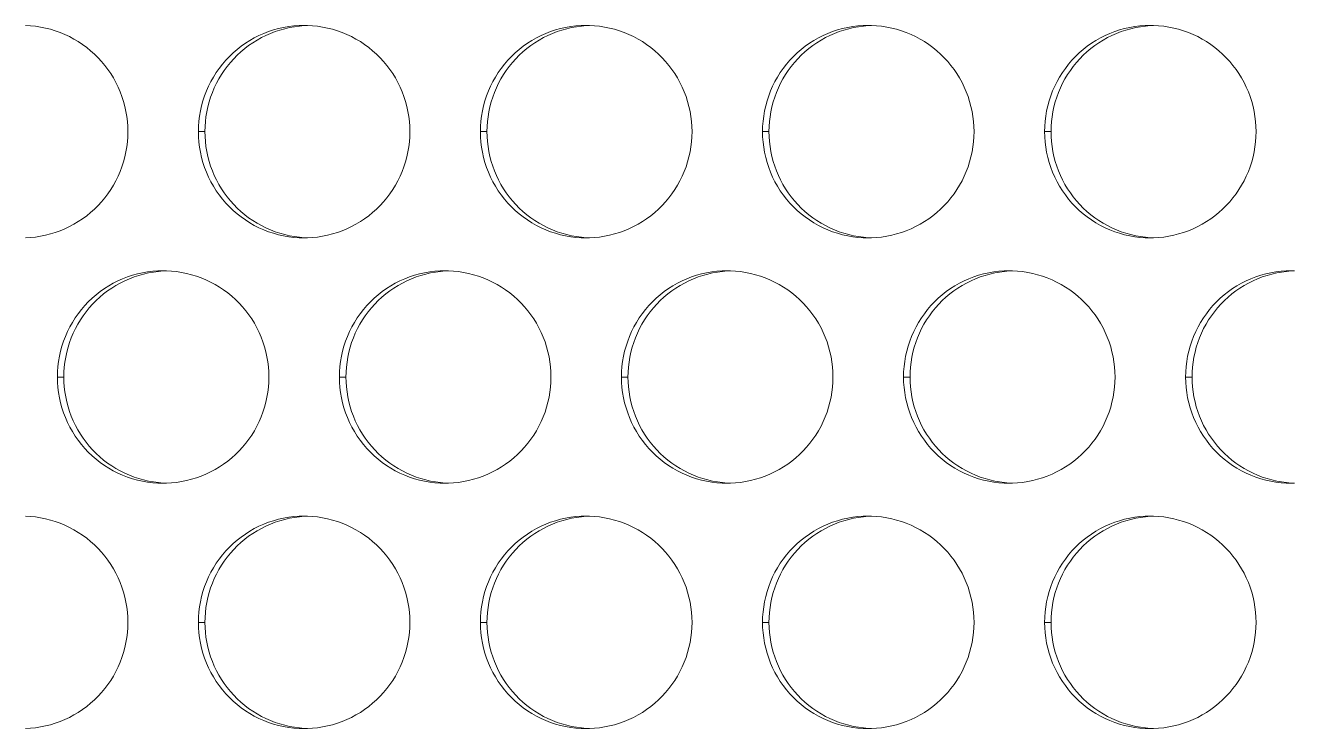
# Model space of a CAD drawing. Header units: millimetres. Extents: x 0 to 2524, y 0 to 1785.
# Drawn here: x 239.14 to 257.07, y 1212.47 to 1222.4 of the extents above; entities that cross this region are included whole.
import ezdxf

# ---------------------------------------------------------------- set-up
doc = ezdxf.new("R2010")
doc.units = ezdxf.units.MM
doc.header["$LTSCALE"] = 0.1
doc.layers.add('标注', color=251, linetype='Continuous', lineweight=9)

msp = doc.modelspace()

# ---------------------------------------------------------------- linework, layer by layer
at = {"layer": '标注'}
for p, q in [((241.68, 1220.901), (241.588, 1220.901)), ((241.68, 1220.901), (241.588, 1220.901)), ((245.663, 1220.901), (245.571, 1220.901)), ((245.663, 1220.901), (245.571, 1220.901)), ((249.646, 1220.901), (249.555, 1220.901)), ((249.646, 1220.901), (249.555, 1220.901)), ((253.629, 1220.901), (253.538, 1220.901)), ((239.688, 1217.437), (239.597, 1217.437)), ((243.672, 1217.437), (243.58, 1217.437)), ((247.655, 1217.437), (247.563, 1217.437)), ((251.638, 1217.437), (251.546, 1217.437)), ((255.621, 1217.437), (255.529, 1217.437)), ((241.68, 1213.973), (241.588, 1213.973)), ((245.663, 1213.973), (245.571, 1213.973)), ((249.646, 1213.973), (249.555, 1213.973)), ((253.629, 1213.973), (253.538, 1213.973))]:
    msp.add_line(p, q, dxfattribs=at)
for centre, start, end in [((243.082, 1220.928), 88.2049, 89.9991), ((243.082, 1220.928), 88.2049, 89.9991), ((247.065, 1220.928), 88.2049, 89.9991), ((247.065, 1220.928), 88.2049, 89.9991), ((251.048, 1220.928), 88.2049, 89.9991), ((251.048, 1220.928), 88.2049, 89.9991), ((255.031, 1220.928), 88.2049, 89.9991), ((243.082, 1220.874), 270.0009, 271.7951), ((243.082, 1220.874), 270.0009, 271.7951), ((247.065, 1220.874), 270.0009, 271.7951), ((247.065, 1220.874), 270.0009, 271.7951), ((251.048, 1220.874), 270.0009, 271.7951), ((251.048, 1220.874), 270.0009, 271.7951), ((255.031, 1220.874), 270.0009, 271.7951), ((241.09, 1217.464), 88.2049, 89.9991), ((245.074, 1217.464), 88.2049, 89.9991), ((249.057, 1217.464), 88.2049, 89.9991), ((253.04, 1217.464), 88.2049, 89.9991), ((257.023, 1217.464), 88.2049, 89.9991), ((241.09, 1217.41), 270.0009, 271.7951), ((245.074, 1217.41), 270.0009, 271.7951), ((249.057, 1217.41), 270.0009, 271.7951), ((253.04, 1217.41), 270.0009, 271.7951), ((257.023, 1217.41), 270.0009, 271.7951), ((243.082, 1214), 88.2049, 89.9991), ((247.065, 1214), 88.2049, 89.9991), ((251.048, 1214), 88.2049, 89.9991), ((255.031, 1214), 88.2049, 89.9991), ((243.082, 1213.946), 270.0009, 271.7951), ((247.065, 1213.946), 270.0009, 271.7951), ((251.048, 1213.946), 270.0009, 271.7951), ((255.031, 1213.946), 270.0009, 271.7951)]:
    msp.add_arc(centre, 1.473, start, end, dxfattribs=at)
for points, knots in [([(239.145, 1222.4), (239.335, 1222.394), (239.718, 1222.307), (240.198, 1221.971), (240.518, 1221.479), (240.592, 1221.092), (240.592, 1220.901)], [0, 0, 0, 0, 0.249513, 0.499315, 0.74953, 1, 1, 1, 1]), ([(239.145, 1222.4), (239.335, 1222.394), (239.718, 1222.307), (240.198, 1221.971), (240.518, 1221.479), (240.592, 1221.092), (240.592, 1220.901)], [0, 0, 0, 0, 0.249513, 0.499315, 0.74953, 1, 1, 1, 1]), ([(241.588, 1220.901), (241.588, 1221.096), (241.666, 1221.49), (241.998, 1221.989), (242.495, 1222.323), (242.888, 1222.401), (243.082, 1222.401)], [0, 0, 0, 0, 0.250488, 0.50069, 0.750488, 1, 1, 1, 1]), ([(241.588, 1220.901), (241.588, 1221.096), (241.666, 1221.49), (241.998, 1221.989), (242.495, 1222.323), (242.888, 1222.401), (243.082, 1222.401)], [0, 0, 0, 0, 0.250488, 0.50069, 0.750488, 1, 1, 1, 1]), ([(241.68, 1220.901), (241.68, 1221.089), (241.752, 1221.468), (242.06, 1221.954), (242.525, 1222.292), (242.898, 1222.387), (243.085, 1222.398)], [0, 0, 0, 0, 0.250454, 0.500681, 0.750486, 1, 1, 1, 1]), ([(241.68, 1220.901), (241.68, 1221.089), (241.752, 1221.468), (242.06, 1221.954), (242.525, 1222.292), (242.898, 1222.387), (243.085, 1222.398)], [0, 0, 0, 0, 0.250454, 0.500681, 0.750486, 1, 1, 1, 1]), ([(243.128, 1222.4), (243.319, 1222.394), (243.701, 1222.307), (244.181, 1221.971), (244.501, 1221.479), (244.576, 1221.092), (244.576, 1220.901)], [0, 0, 0, 0, 0.249513, 0.499315, 0.74953, 1, 1, 1, 1]), ([(243.128, 1222.4), (243.319, 1222.394), (243.701, 1222.307), (244.181, 1221.971), (244.501, 1221.479), (244.576, 1221.092), (244.576, 1220.901)], [0, 0, 0, 0, 0.249513, 0.499315, 0.74953, 1, 1, 1, 1]), ([(245.571, 1220.901), (245.571, 1221.096), (245.649, 1221.49), (245.981, 1221.989), (246.478, 1222.323), (246.871, 1222.401), (247.065, 1222.401)], [0, 0, 0, 0, 0.250488, 0.50069, 0.750488, 1, 1, 1, 1]), ([(245.571, 1220.901), (245.571, 1221.096), (245.649, 1221.49), (245.981, 1221.989), (246.478, 1222.323), (246.871, 1222.401), (247.065, 1222.401)], [0, 0, 0, 0, 0.250488, 0.50069, 0.750488, 1, 1, 1, 1]), ([(245.663, 1220.901), (245.663, 1221.089), (245.735, 1221.468), (246.043, 1221.954), (246.508, 1222.292), (246.881, 1222.387), (247.068, 1222.398)], [0, 0, 0, 0, 0.250454, 0.500681, 0.750486, 1, 1, 1, 1]), ([(245.663, 1220.901), (245.663, 1221.089), (245.735, 1221.468), (246.043, 1221.954), (246.508, 1222.292), (246.881, 1222.387), (247.068, 1222.398)], [0, 0, 0, 0, 0.250454, 0.500681, 0.750486, 1, 1, 1, 1]), ([(247.111, 1222.4), (247.302, 1222.394), (247.684, 1222.307), (248.164, 1221.971), (248.484, 1221.479), (248.559, 1221.092), (248.559, 1220.901)], [0, 0, 0, 0, 0.249513, 0.499315, 0.74953, 1, 1, 1, 1]), ([(247.111, 1222.4), (247.302, 1222.394), (247.684, 1222.307), (248.164, 1221.971), (248.484, 1221.479), (248.559, 1221.092), (248.559, 1220.901)], [0, 0, 0, 0, 0.249513, 0.499315, 0.74953, 1, 1, 1, 1]), ([(249.555, 1220.901), (249.555, 1221.096), (249.632, 1221.49), (249.964, 1221.989), (250.461, 1222.323), (250.854, 1222.401), (251.048, 1222.401)], [0, 0, 0, 0, 0.250488, 0.50069, 0.750488, 1, 1, 1, 1]), ([(249.555, 1220.901), (249.555, 1221.096), (249.632, 1221.49), (249.964, 1221.989), (250.461, 1222.323), (250.854, 1222.401), (251.048, 1222.401)], [0, 0, 0, 0, 0.250488, 0.50069, 0.750488, 1, 1, 1, 1]), ([(249.646, 1220.901), (249.646, 1221.089), (249.718, 1221.468), (250.026, 1221.954), (250.491, 1222.292), (250.864, 1222.387), (251.051, 1222.398)], [0, 0, 0, 0, 0.250454, 0.500681, 0.750486, 1, 1, 1, 1]), ([(249.646, 1220.901), (249.646, 1221.089), (249.718, 1221.468), (250.026, 1221.954), (250.491, 1222.292), (250.864, 1222.387), (251.051, 1222.398)], [0, 0, 0, 0, 0.250454, 0.500681, 0.750486, 1, 1, 1, 1]), ([(251.094, 1222.4), (251.285, 1222.394), (251.668, 1222.307), (252.148, 1221.971), (252.467, 1221.479), (252.542, 1221.092), (252.542, 1220.901)], [0, 0, 0, 0, 0.249513, 0.499315, 0.74953, 1, 1, 1, 1]), ([(251.094, 1222.4), (251.285, 1222.394), (251.668, 1222.307), (252.148, 1221.971), (252.467, 1221.479), (252.542, 1221.092), (252.542, 1220.901)], [0, 0, 0, 0, 0.249513, 0.499315, 0.74953, 1, 1, 1, 1]), ([(253.538, 1220.901), (253.538, 1221.096), (253.615, 1221.49), (253.947, 1221.989), (254.444, 1222.323), (254.837, 1222.401), (255.031, 1222.401)], [0, 0, 0, 0, 0.250488, 0.50069, 0.750488, 1, 1, 1, 1]), ([(253.629, 1220.901), (253.629, 1221.089), (253.701, 1221.468), (254.009, 1221.954), (254.474, 1222.292), (254.847, 1222.387), (255.034, 1222.398)], [0, 0, 0, 0, 0.250454, 0.500681, 0.750486, 1, 1, 1, 1]), ([(255.077, 1222.4), (255.268, 1222.394), (255.651, 1222.307), (256.131, 1221.971), (256.45, 1221.479), (256.525, 1221.092), (256.525, 1220.901)], [0, 0, 0, 0, 0.249513, 0.499315, 0.74953, 1, 1, 1, 1]), ([(240.592, 1220.901), (240.592, 1220.71), (240.518, 1220.324), (240.198, 1219.831), (239.718, 1219.495), (239.335, 1219.408), (239.145, 1219.402)], [0, 0, 0, 0, 0.25047, 0.500685, 0.750487, 1, 1, 1, 1]), ([(240.592, 1220.901), (240.592, 1220.71), (240.518, 1220.324), (240.198, 1219.831), (239.718, 1219.495), (239.335, 1219.408), (239.145, 1219.402)], [0, 0, 0, 0, 0.25047, 0.500685, 0.750487, 1, 1, 1, 1]), ([(243.082, 1219.401), (242.888, 1219.401), (242.495, 1219.479), (241.998, 1219.813), (241.666, 1220.312), (241.588, 1220.706), (241.588, 1220.901)], [0, 0, 0, 0, 0.249512, 0.49931, 0.749512, 1, 1, 1, 1]), ([(243.082, 1219.401), (242.888, 1219.401), (242.495, 1219.479), (241.998, 1219.813), (241.666, 1220.312), (241.588, 1220.706), (241.588, 1220.901)], [0, 0, 0, 0, 0.249512, 0.49931, 0.749512, 1, 1, 1, 1]), ([(243.085, 1219.404), (242.898, 1219.415), (242.525, 1219.51), (242.06, 1219.848), (241.752, 1220.334), (241.68, 1220.713), (241.68, 1220.901)], [0, 0, 0, 0, 0.249514, 0.499319, 0.749546, 1, 1, 1, 1]), ([(243.085, 1219.404), (242.898, 1219.415), (242.525, 1219.51), (242.06, 1219.848), (241.752, 1220.334), (241.68, 1220.713), (241.68, 1220.901)], [0, 0, 0, 0, 0.249514, 0.499319, 0.749546, 1, 1, 1, 1]), ([(244.576, 1220.901), (244.576, 1220.71), (244.501, 1220.324), (244.181, 1219.831), (243.701, 1219.495), (243.319, 1219.408), (243.128, 1219.402)], [0, 0, 0, 0, 0.25047, 0.500685, 0.750487, 1, 1, 1, 1]), ([(244.576, 1220.901), (244.576, 1220.71), (244.501, 1220.324), (244.181, 1219.831), (243.701, 1219.495), (243.319, 1219.408), (243.128, 1219.402)], [0, 0, 0, 0, 0.25047, 0.500685, 0.750487, 1, 1, 1, 1]), ([(247.065, 1219.401), (246.871, 1219.401), (246.478, 1219.479), (245.981, 1219.813), (245.649, 1220.312), (245.571, 1220.706), (245.571, 1220.901)], [0, 0, 0, 0, 0.249512, 0.49931, 0.749512, 1, 1, 1, 1]), ([(247.065, 1219.401), (246.871, 1219.401), (246.478, 1219.479), (245.981, 1219.813), (245.649, 1220.312), (245.571, 1220.706), (245.571, 1220.901)], [0, 0, 0, 0, 0.249512, 0.49931, 0.749512, 1, 1, 1, 1]), ([(247.068, 1219.404), (246.881, 1219.415), (246.508, 1219.51), (246.043, 1219.848), (245.735, 1220.334), (245.663, 1220.713), (245.663, 1220.901)], [0, 0, 0, 0, 0.249514, 0.499319, 0.749546, 1, 1, 1, 1]), ([(247.068, 1219.404), (246.881, 1219.415), (246.508, 1219.51), (246.043, 1219.848), (245.735, 1220.334), (245.663, 1220.713), (245.663, 1220.901)], [0, 0, 0, 0, 0.249514, 0.499319, 0.749546, 1, 1, 1, 1]), ([(248.559, 1220.901), (248.559, 1220.71), (248.484, 1220.324), (248.164, 1219.831), (247.684, 1219.495), (247.302, 1219.408), (247.111, 1219.402)], [0, 0, 0, 0, 0.25047, 0.500685, 0.750487, 1, 1, 1, 1]), ([(248.559, 1220.901), (248.559, 1220.71), (248.484, 1220.324), (248.164, 1219.831), (247.684, 1219.495), (247.302, 1219.408), (247.111, 1219.402)], [0, 0, 0, 0, 0.25047, 0.500685, 0.750487, 1, 1, 1, 1]), ([(251.048, 1219.401), (250.854, 1219.401), (250.461, 1219.479), (249.964, 1219.813), (249.632, 1220.312), (249.555, 1220.706), (249.555, 1220.901)], [0, 0, 0, 0, 0.249512, 0.49931, 0.749512, 1, 1, 1, 1]), ([(251.048, 1219.401), (250.854, 1219.401), (250.461, 1219.479), (249.964, 1219.813), (249.632, 1220.312), (249.555, 1220.706), (249.555, 1220.901)], [0, 0, 0, 0, 0.249512, 0.49931, 0.749512, 1, 1, 1, 1]), ([(251.051, 1219.404), (250.864, 1219.415), (250.491, 1219.51), (250.026, 1219.848), (249.718, 1220.334), (249.646, 1220.713), (249.646, 1220.901)], [0, 0, 0, 0, 0.249514, 0.499319, 0.749546, 1, 1, 1, 1]), ([(251.051, 1219.404), (250.864, 1219.415), (250.491, 1219.51), (250.026, 1219.848), (249.718, 1220.334), (249.646, 1220.713), (249.646, 1220.901)], [0, 0, 0, 0, 0.249514, 0.499319, 0.749546, 1, 1, 1, 1]), ([(252.542, 1220.901), (252.542, 1220.71), (252.467, 1220.324), (252.148, 1219.831), (251.668, 1219.495), (251.285, 1219.408), (251.094, 1219.402)], [0, 0, 0, 0, 0.25047, 0.500685, 0.750487, 1, 1, 1, 1]), ([(252.542, 1220.901), (252.542, 1220.71), (252.467, 1220.324), (252.148, 1219.831), (251.668, 1219.495), (251.285, 1219.408), (251.094, 1219.402)], [0, 0, 0, 0, 0.25047, 0.500685, 0.750487, 1, 1, 1, 1]), ([(255.031, 1219.401), (254.837, 1219.401), (254.444, 1219.479), (253.947, 1219.813), (253.615, 1220.312), (253.538, 1220.706), (253.538, 1220.901)], [0, 0, 0, 0, 0.249512, 0.49931, 0.749512, 1, 1, 1, 1]), ([(255.034, 1219.404), (254.847, 1219.415), (254.474, 1219.51), (254.009, 1219.848), (253.701, 1220.334), (253.629, 1220.713), (253.629, 1220.901)], [0, 0, 0, 0, 0.249514, 0.499319, 0.749546, 1, 1, 1, 1]), ([(256.525, 1220.901), (256.525, 1220.71), (256.45, 1220.324), (256.131, 1219.831), (255.651, 1219.495), (255.268, 1219.408), (255.077, 1219.402)], [0, 0, 0, 0, 0.25047, 0.500685, 0.750487, 1, 1, 1, 1]), ([(239.597, 1217.437), (239.597, 1217.632), (239.674, 1218.026), (240.006, 1218.525), (240.503, 1218.859), (240.896, 1218.937), (241.09, 1218.937)], [0, 0, 0, 0, 0.250488, 0.50069, 0.750488, 1, 1, 1, 1]), ([(239.688, 1217.437), (239.688, 1217.625), (239.76, 1218.004), (240.068, 1218.49), (240.533, 1218.828), (240.906, 1218.923), (241.093, 1218.934)], [0, 0, 0, 0, 0.250454, 0.500681, 0.750486, 1, 1, 1, 1]), ([(241.137, 1218.936), (241.327, 1218.93), (241.71, 1218.843), (242.19, 1218.507), (242.509, 1218.015), (242.584, 1217.628), (242.584, 1217.437)], [0, 0, 0, 0, 0.249513, 0.499315, 0.74953, 1, 1, 1, 1]), ([(243.58, 1217.437), (243.58, 1217.632), (243.657, 1218.026), (243.99, 1218.525), (244.486, 1218.859), (244.879, 1218.937), (245.074, 1218.937)], [0, 0, 0, 0, 0.250488, 0.50069, 0.750488, 1, 1, 1, 1]), ([(243.672, 1217.437), (243.672, 1217.625), (243.743, 1218.004), (244.052, 1218.49), (244.516, 1218.828), (244.889, 1218.923), (245.076, 1218.934)], [0, 0, 0, 0, 0.250454, 0.500681, 0.750486, 1, 1, 1, 1]), ([(245.12, 1218.936), (245.31, 1218.93), (245.693, 1218.843), (246.173, 1218.507), (246.493, 1218.015), (246.567, 1217.628), (246.567, 1217.437)], [0, 0, 0, 0, 0.249513, 0.499315, 0.74953, 1, 1, 1, 1]), ([(247.563, 1217.437), (247.563, 1217.632), (247.641, 1218.026), (247.973, 1218.525), (248.469, 1218.859), (248.862, 1218.937), (249.057, 1218.937)], [0, 0, 0, 0, 0.250488, 0.50069, 0.750488, 1, 1, 1, 1]), ([(247.655, 1217.437), (247.655, 1217.625), (247.727, 1218.004), (248.035, 1218.49), (248.5, 1218.828), (248.873, 1218.923), (249.059, 1218.934)], [0, 0, 0, 0, 0.250454, 0.500681, 0.750486, 1, 1, 1, 1]), ([(249.103, 1218.936), (249.293, 1218.93), (249.676, 1218.843), (250.156, 1218.507), (250.476, 1218.015), (250.55, 1217.628), (250.55, 1217.437)], [0, 0, 0, 0, 0.249513, 0.499315, 0.74953, 1, 1, 1, 1]), ([(251.546, 1217.437), (251.546, 1217.632), (251.624, 1218.026), (251.956, 1218.525), (252.452, 1218.859), (252.846, 1218.937), (253.04, 1218.937)], [0, 0, 0, 0, 0.250488, 0.50069, 0.750488, 1, 1, 1, 1]), ([(251.638, 1217.437), (251.638, 1217.625), (251.71, 1218.004), (252.018, 1218.49), (252.483, 1218.828), (252.856, 1218.923), (253.042, 1218.934)], [0, 0, 0, 0, 0.250454, 0.500681, 0.750486, 1, 1, 1, 1]), ([(253.086, 1218.936), (253.276, 1218.93), (253.659, 1218.843), (254.139, 1218.507), (254.459, 1218.015), (254.533, 1217.628), (254.533, 1217.437)], [0, 0, 0, 0, 0.249513, 0.499315, 0.74953, 1, 1, 1, 1]), ([(255.529, 1217.437), (255.529, 1217.632), (255.607, 1218.026), (255.939, 1218.525), (256.436, 1218.859), (256.829, 1218.937), (257.023, 1218.937)], [0, 0, 0, 0, 0.250488, 0.50069, 0.750488, 1, 1, 1, 1]), ([(255.621, 1217.437), (255.621, 1217.625), (255.693, 1218.004), (256.001, 1218.49), (256.466, 1218.828), (256.839, 1218.923), (257.026, 1218.934)], [0, 0, 0, 0, 0.250454, 0.500681, 0.750486, 1, 1, 1, 1]), ([(241.09, 1215.937), (240.896, 1215.937), (240.503, 1216.015), (240.006, 1216.349), (239.674, 1216.848), (239.597, 1217.242), (239.597, 1217.437)], [0, 0, 0, 0, 0.249512, 0.49931, 0.749512, 1, 1, 1, 1]), ([(241.093, 1215.94), (240.906, 1215.951), (240.533, 1216.046), (240.068, 1216.384), (239.76, 1216.87), (239.688, 1217.249), (239.688, 1217.437)], [0, 0, 0, 0, 0.249514, 0.499319, 0.749546, 1, 1, 1, 1]), ([(242.584, 1217.437), (242.584, 1217.246), (242.509, 1216.859), (242.19, 1216.367), (241.71, 1216.031), (241.327, 1215.944), (241.137, 1215.938)], [0, 0, 0, 0, 0.25047, 0.500685, 0.750487, 1, 1, 1, 1]), ([(245.074, 1215.937), (244.879, 1215.937), (244.486, 1216.015), (243.99, 1216.349), (243.657, 1216.848), (243.58, 1217.242), (243.58, 1217.437)], [0, 0, 0, 0, 0.249512, 0.49931, 0.749512, 1, 1, 1, 1]), ([(245.076, 1215.94), (244.889, 1215.951), (244.516, 1216.046), (244.052, 1216.384), (243.743, 1216.87), (243.672, 1217.249), (243.672, 1217.437)], [0, 0, 0, 0, 0.249514, 0.499319, 0.749546, 1, 1, 1, 1]), ([(246.567, 1217.437), (246.567, 1217.246), (246.493, 1216.859), (246.173, 1216.367), (245.693, 1216.031), (245.31, 1215.944), (245.12, 1215.938)], [0, 0, 0, 0, 0.25047, 0.500685, 0.750487, 1, 1, 1, 1]), ([(249.057, 1215.937), (248.862, 1215.937), (248.469, 1216.015), (247.973, 1216.349), (247.641, 1216.848), (247.563, 1217.242), (247.563, 1217.437)], [0, 0, 0, 0, 0.249512, 0.49931, 0.749512, 1, 1, 1, 1]), ([(249.059, 1215.94), (248.873, 1215.951), (248.5, 1216.046), (248.035, 1216.384), (247.727, 1216.87), (247.655, 1217.249), (247.655, 1217.437)], [0, 0, 0, 0, 0.249514, 0.499319, 0.749546, 1, 1, 1, 1]), ([(250.55, 1217.437), (250.55, 1217.246), (250.476, 1216.859), (250.156, 1216.367), (249.676, 1216.031), (249.293, 1215.944), (249.103, 1215.938)], [0, 0, 0, 0, 0.25047, 0.500685, 0.750487, 1, 1, 1, 1]), ([(253.04, 1215.937), (252.846, 1215.937), (252.452, 1216.015), (251.956, 1216.349), (251.624, 1216.848), (251.546, 1217.242), (251.546, 1217.437)], [0, 0, 0, 0, 0.249512, 0.49931, 0.749512, 1, 1, 1, 1]), ([(253.042, 1215.94), (252.856, 1215.951), (252.483, 1216.046), (252.018, 1216.384), (251.71, 1216.87), (251.638, 1217.249), (251.638, 1217.437)], [0, 0, 0, 0, 0.249514, 0.499319, 0.749546, 1, 1, 1, 1]), ([(254.533, 1217.437), (254.533, 1217.246), (254.459, 1216.859), (254.139, 1216.367), (253.659, 1216.031), (253.276, 1215.944), (253.086, 1215.938)], [0, 0, 0, 0, 0.25047, 0.500685, 0.750487, 1, 1, 1, 1]), ([(257.023, 1215.937), (256.829, 1215.937), (256.436, 1216.015), (255.939, 1216.349), (255.607, 1216.848), (255.529, 1217.242), (255.529, 1217.437)], [0, 0, 0, 0, 0.249512, 0.49931, 0.749512, 1, 1, 1, 1]), ([(257.026, 1215.94), (256.839, 1215.951), (256.466, 1216.046), (256.001, 1216.384), (255.693, 1216.87), (255.621, 1217.249), (255.621, 1217.437)], [0, 0, 0, 0, 0.249514, 0.499319, 0.749546, 1, 1, 1, 1]), ([(239.145, 1215.472), (239.335, 1215.466), (239.718, 1215.379), (240.198, 1215.043), (240.518, 1214.551), (240.592, 1214.164), (240.592, 1213.973)], [0, 0, 0, 0, 0.249513, 0.499315, 0.74953, 1, 1, 1, 1]), ([(241.588, 1213.973), (241.588, 1214.168), (241.666, 1214.562), (241.998, 1215.061), (242.495, 1215.395), (242.888, 1215.473), (243.082, 1215.473)], [0, 0, 0, 0, 0.250488, 0.50069, 0.750488, 1, 1, 1, 1]), ([(241.68, 1213.973), (241.68, 1214.161), (241.752, 1214.54), (242.06, 1215.026), (242.525, 1215.364), (242.898, 1215.459), (243.085, 1215.47)], [0, 0, 0, 0, 0.250454, 0.500681, 0.750486, 1, 1, 1, 1]), ([(243.128, 1215.472), (243.319, 1215.466), (243.701, 1215.379), (244.181, 1215.043), (244.501, 1214.551), (244.576, 1214.164), (244.576, 1213.973)], [0, 0, 0, 0, 0.249513, 0.499315, 0.74953, 1, 1, 1, 1]), ([(245.571, 1213.973), (245.571, 1214.168), (245.649, 1214.562), (245.981, 1215.061), (246.478, 1215.395), (246.871, 1215.473), (247.065, 1215.473)], [0, 0, 0, 0, 0.250488, 0.50069, 0.750488, 1, 1, 1, 1]), ([(245.663, 1213.973), (245.663, 1214.161), (245.735, 1214.54), (246.043, 1215.026), (246.508, 1215.364), (246.881, 1215.459), (247.068, 1215.47)], [0, 0, 0, 0, 0.250454, 0.500681, 0.750486, 1, 1, 1, 1]), ([(247.111, 1215.472), (247.302, 1215.466), (247.684, 1215.379), (248.164, 1215.043), (248.484, 1214.551), (248.559, 1214.164), (248.559, 1213.973)], [0, 0, 0, 0, 0.249513, 0.499315, 0.74953, 1, 1, 1, 1]), ([(249.555, 1213.973), (249.555, 1214.168), (249.632, 1214.562), (249.964, 1215.061), (250.461, 1215.395), (250.854, 1215.473), (251.048, 1215.473)], [0, 0, 0, 0, 0.250488, 0.50069, 0.750488, 1, 1, 1, 1]), ([(249.646, 1213.973), (249.646, 1214.161), (249.718, 1214.54), (250.026, 1215.026), (250.491, 1215.364), (250.864, 1215.459), (251.051, 1215.47)], [0, 0, 0, 0, 0.250454, 0.500681, 0.750486, 1, 1, 1, 1]), ([(251.094, 1215.472), (251.285, 1215.466), (251.668, 1215.379), (252.148, 1215.043), (252.467, 1214.551), (252.542, 1214.164), (252.542, 1213.973)], [0, 0, 0, 0, 0.249513, 0.499315, 0.74953, 1, 1, 1, 1]), ([(253.538, 1213.973), (253.538, 1214.168), (253.615, 1214.562), (253.947, 1215.061), (254.444, 1215.395), (254.837, 1215.473), (255.031, 1215.473)], [0, 0, 0, 0, 0.250488, 0.50069, 0.750488, 1, 1, 1, 1]), ([(253.629, 1213.973), (253.629, 1214.161), (253.701, 1214.54), (254.009, 1215.026), (254.474, 1215.364), (254.847, 1215.459), (255.034, 1215.47)], [0, 0, 0, 0, 0.250454, 0.500681, 0.750486, 1, 1, 1, 1]), ([(255.077, 1215.472), (255.268, 1215.466), (255.651, 1215.379), (256.131, 1215.043), (256.45, 1214.551), (256.525, 1214.164), (256.525, 1213.973)], [0, 0, 0, 0, 0.249513, 0.499315, 0.74953, 1, 1, 1, 1]), ([(240.592, 1213.973), (240.592, 1213.782), (240.518, 1213.395), (240.198, 1212.903), (239.718, 1212.567), (239.335, 1212.48), (239.145, 1212.474)], [0, 0, 0, 0, 0.25047, 0.500685, 0.750487, 1, 1, 1, 1]), ([(243.082, 1212.473), (242.888, 1212.473), (242.495, 1212.551), (241.998, 1212.885), (241.666, 1213.384), (241.588, 1213.778), (241.588, 1213.973)], [0, 0, 0, 0, 0.249512, 0.49931, 0.749512, 1, 1, 1, 1]), ([(243.085, 1212.476), (242.898, 1212.487), (242.525, 1212.582), (242.06, 1212.92), (241.752, 1213.406), (241.68, 1213.785), (241.68, 1213.973)], [0, 0, 0, 0, 0.249514, 0.499319, 0.749546, 1, 1, 1, 1]), ([(244.576, 1213.973), (244.576, 1213.782), (244.501, 1213.395), (244.181, 1212.903), (243.701, 1212.567), (243.319, 1212.48), (243.128, 1212.474)], [0, 0, 0, 0, 0.25047, 0.500685, 0.750487, 1, 1, 1, 1]), ([(247.065, 1212.473), (246.871, 1212.473), (246.478, 1212.551), (245.981, 1212.885), (245.649, 1213.384), (245.571, 1213.778), (245.571, 1213.973)], [0, 0, 0, 0, 0.249512, 0.49931, 0.749512, 1, 1, 1, 1]), ([(247.068, 1212.476), (246.881, 1212.487), (246.508, 1212.582), (246.043, 1212.92), (245.735, 1213.406), (245.663, 1213.785), (245.663, 1213.973)], [0, 0, 0, 0, 0.249514, 0.499319, 0.749546, 1, 1, 1, 1]), ([(248.559, 1213.973), (248.559, 1213.782), (248.484, 1213.395), (248.164, 1212.903), (247.684, 1212.567), (247.302, 1212.48), (247.111, 1212.474)], [0, 0, 0, 0, 0.25047, 0.500685, 0.750487, 1, 1, 1, 1]), ([(251.048, 1212.473), (250.854, 1212.473), (250.461, 1212.551), (249.964, 1212.885), (249.632, 1213.384), (249.555, 1213.778), (249.555, 1213.973)], [0, 0, 0, 0, 0.249512, 0.49931, 0.749512, 1, 1, 1, 1]), ([(251.051, 1212.476), (250.864, 1212.487), (250.491, 1212.582), (250.026, 1212.92), (249.718, 1213.406), (249.646, 1213.785), (249.646, 1213.973)], [0, 0, 0, 0, 0.249514, 0.499319, 0.749546, 1, 1, 1, 1]), ([(252.542, 1213.973), (252.542, 1213.782), (252.467, 1213.395), (252.148, 1212.903), (251.668, 1212.567), (251.285, 1212.48), (251.094, 1212.474)], [0, 0, 0, 0, 0.25047, 0.500685, 0.750487, 1, 1, 1, 1]), ([(255.031, 1212.473), (254.837, 1212.473), (254.444, 1212.551), (253.947, 1212.885), (253.615, 1213.384), (253.538, 1213.778), (253.538, 1213.973)], [0, 0, 0, 0, 0.249512, 0.49931, 0.749512, 1, 1, 1, 1]), ([(255.034, 1212.476), (254.847, 1212.487), (254.474, 1212.582), (254.009, 1212.92), (253.701, 1213.406), (253.629, 1213.785), (253.629, 1213.973)], [0, 0, 0, 0, 0.249514, 0.499319, 0.749546, 1, 1, 1, 1]), ([(256.525, 1213.973), (256.525, 1213.782), (256.45, 1213.395), (256.131, 1212.903), (255.651, 1212.567), (255.268, 1212.48), (255.077, 1212.474)], [0, 0, 0, 0, 0.25047, 0.500685, 0.750487, 1, 1, 1, 1])]:
    msp.add_open_spline(points, degree=3, knots=knots, dxfattribs=at)

doc.saveas('drawing.dxf')
